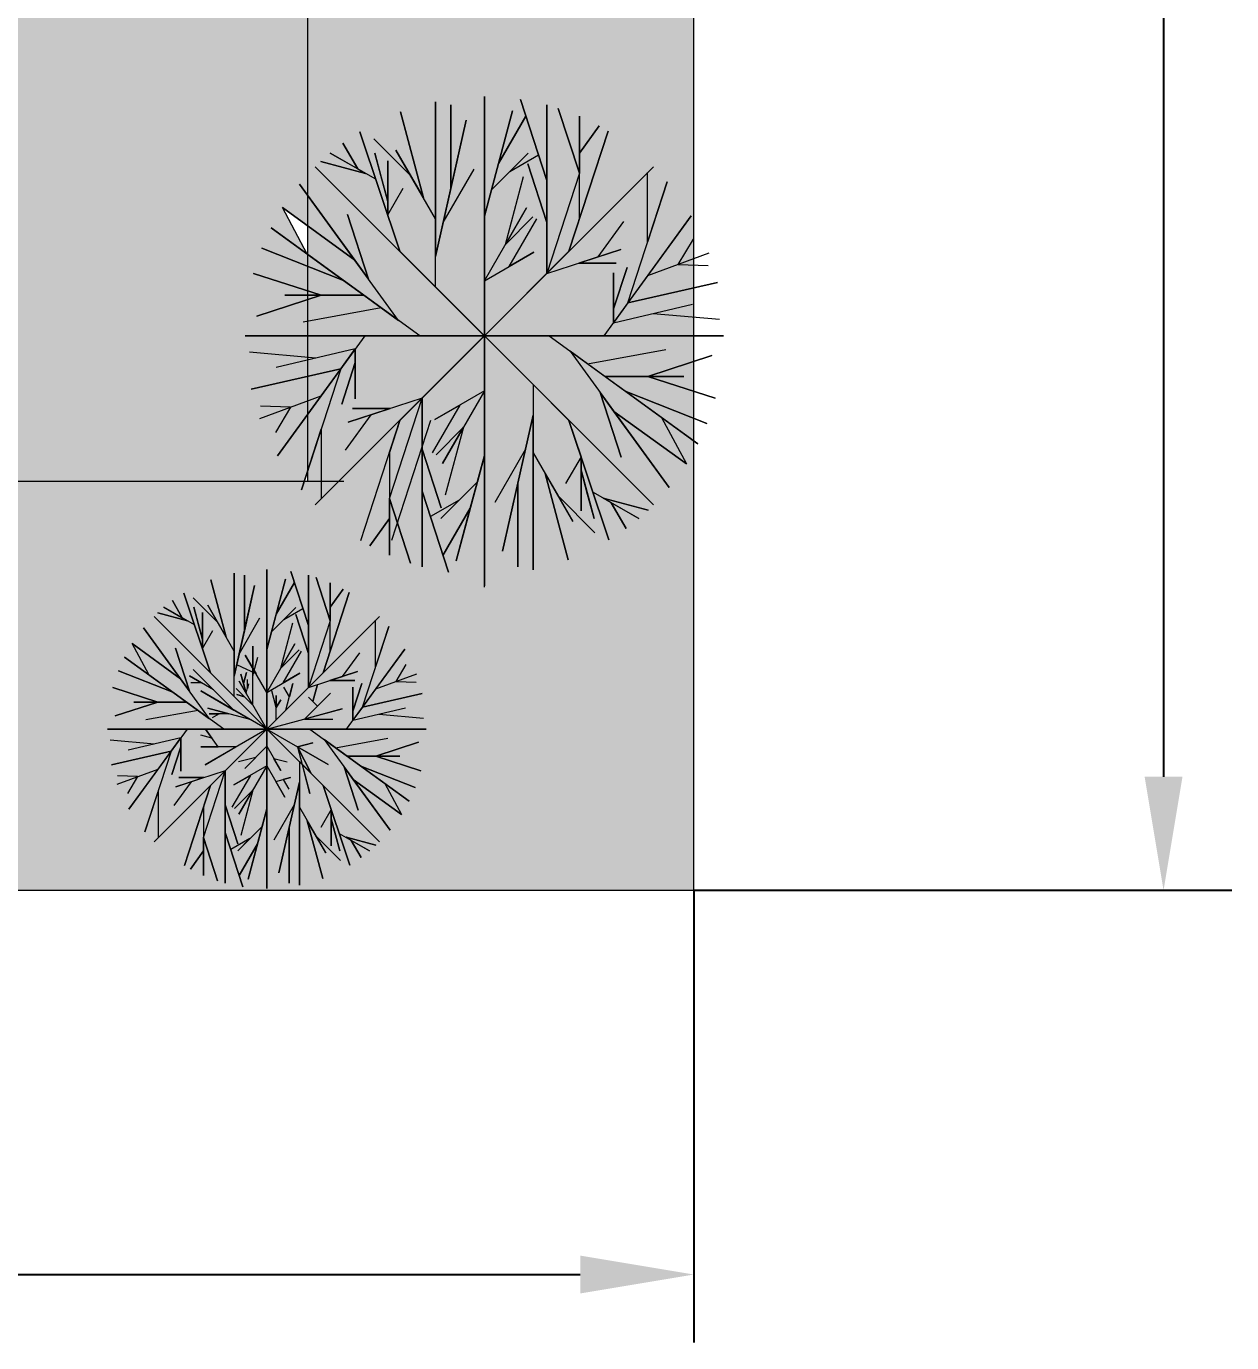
# Model space of a CAD drawing. Header units: millimetres. Extents: x 0 to 241, y -16 to 86.
# Drawn here: x 215.41 to 220.72, y -16.19 to -10.4 of the extents above; entities that cross this region are included whole.
import ezdxf

# ---------------------------------------------------------------- set-up
doc = ezdxf.new("R2010")
doc.units = ezdxf.units.MM
for name, color, linetype, lineweight in [('Warstwa1', 92, 'Continuous', 15), ('Warstwa2', 30, 'Continuous', 15), ('Warstwa3', 7, 'Continuous', 15), ('Warstwa4', 91, 'Continuous', 20)]:
    doc.layers.add(name, color=color, linetype=linetype, lineweight=lineweight)
doc.layers.add('Warstwa8', color=7, linetype='Continuous', lineweight=18, true_color=0xededed)
doc.styles.get("Standard").update_dxf_attribs({"font": 'arial.ttf'})
doc.dimstyles.new('Kopia ISO-25', dxfattribs={"dimtxt": 0.5, "dimasz": 0.5, "dimexe": 0.3, "dimexo": 0, "dimgap": 0.3, "dimtad": 1, "dimdec": 0, "dimtxsty": 'Standard', "dimcen": 2.5, "dimadec": 0, "dimazin": 0, "dimtfac": 1, "dimtdec": 0, "dimtmove": 0, "dimatfit": 3, "dimfxl": 1, "dimarcsym": 0})

# ---------------------------------------------------------------- blocks, each defined once
blk = doc.blocks.new('*D12')
at = {"layer": 'Defpoints', "color": 0, "transparency": 16777216}
for p in [(191.5, -14.2), (218.35, -14.2), (218.35, -15.8916)]:
    blk.add_point(p, dxfattribs=at)
at = {"layer": 'Warstwa3', "color": 0, "lineweight": -2, "transparency": 16777216}
for p, q in [((191.5, -14.2), (191.5, -16.1916)), ((218.35, -14.2), (218.35, -16.1916)), ((192, -15.8916), (217.85, -15.8916))]:
    blk.add_line(p, q, dxfattribs=at)
at = {"layer": 'Warstwa3', "color": 0, "transparency": 16777216}
for points in [[(192, -15.8083), (192, -15.975), (191.5, -15.8916)], [(217.85, -15.8083), (217.85, -15.975), (218.35, -15.8916)]]:
    blk.add_solid(points, dxfattribs=at)
at = {"layer": 'Warstwa3', "color": 0, "transparency": 16777216, "insert": (204.925, -15.3406), "char_height": 0.5, "attachment_point": 5}
blk.add_mtext('27', dxfattribs=at)
blk = doc.blocks.new('*D14')
at = {"layer": 'Defpoints', "color": 0, "transparency": 16777216}
for p in [(218.35, 26.2), (218.35, -14.2), (220.4179, -14.2)]:
    blk.add_point(p, dxfattribs=at)
at = {"layer": 'Warstwa3', "color": 0, "lineweight": -2, "transparency": 16777216}
for p, q in [((218.35, 26.2), (220.7179, 26.2)), ((220.4179, 25.7), (220.4179, -13.7)), ((218.35, -14.2), (220.7179, -14.2))]:
    blk.add_line(p, q, dxfattribs=at)
at = {"layer": 'Warstwa3', "color": 0, "transparency": 16777216}
for points in [[(220.3346, 25.7), (220.5012, 25.7), (220.4179, 26.2)], [(220.3346, -13.7), (220.5012, -13.7), (220.4179, -14.2)]]:
    blk.add_solid(points, dxfattribs=at)
at = {"layer": 'Warstwa3', "color": 0, "transparency": 16777216, "insert": (219.8626, 6), "char_height": 0.5, "attachment_point": 5, "rotation": 90}
blk.add_mtext('40', dxfattribs=at)

msp = doc.modelspace()

# ---------------------------------------------------------------- hatches: boundary and pattern name
at = {"layer": 'Warstwa4'}
h = msp.add_hatch(color=256, dxfattribs=at)
h.set_gradient(color1=(127, 255, 127), color2=(127, 255, 127), tint=1)
h.paths.add_polyline_path([(191.5, -14.2), (218.35, -14.2), (218.35, 26.2), (199.596, 26.887), (199.596, 26.817), (199.596, 26.1232), (206.7291, 25.763), (206.7291, 24.2463), (216.65, 23.8873), (216.65, -12.4), (214.3, -12.4), (193.6, -12.4), (193.5, -12.4), (193.5, 27.1103), (191.5, 27.1835)])
at = {"layer": 'Warstwa8'}
h = msp.add_hatch(dxfattribs=at)
h.set_pattern_fill('ANSI37', color=256, scale=0.001, angle=90, style=0)
h.set_pattern_definition([(135, (218.5, -14.2), (-0.00224506403, -0.00224506403), []), (225, (218.5, -14.2), (0.00224506403, -0.00224506403), [])])
h.paths.add_polyline_path([(193.5, 20.4096), (193.5, 11.7), (196.4357, 11.7, 0.414214), (197.1357, 11), (199.8, 11), (205.6797, 11), (205.3357, 10.5548, -0.414214), (205.6357, 10.2548), (209.3797, 10.2548), (209.3797, -0.3723, 0.414214), (210.8797, -1.8723), (216.65, -1.8723), (216.65, 0.1317), (216.6378, 0.1406), (216.5286, 0.345), (216.65, 0.2569), (216.65, 3.4817), (216.5549, 3.6599), (216.65, 3.5908), (216.65, 7.8411), (216.6205, 7.8626), (216.4991, 8.0898), (216.65, 7.9802), (216.65, 12.7914), (216.3609, 12.6851), (216.3609, 12.5923), (213.9609, 12.5923), (213.9609, 14.4423), (212.8109, 14.4423, -0.414214), (213.9609, 15.5923, -0.414214), (212.8109, 16.7423), (213.9609, 16.7423), (213.9609, 18.5923), (216.3609, 18.5923), (216.3609, 17.3212), (216.65, 17.3212), (216.65, 17.7834), (216.562, 17.9482), (216.65, 17.8843), (216.65, 22.4908), (216.6215, 22.5115), (216.5002, 22.7387), (216.65, 22.6299), (216.65, 23.8873), (206.7291, 24.2463), (206.7291, 25.763), (199.596, 26.1232), (199.596, 26.4096), (196.4357, 26.4096), (196.4357, 20.4096)])
h.paths.add_polyline_path([(197.1884, 15.2219), (198.7884, 15.2219), (198.7884, 14.2219), (197.1884, 14.2219)], flags=16)
h.paths.add_polyline_path([(197.1884, 13.9219), (198.7884, 13.9219), (198.7884, 12.9219), (197.1884, 12.9219)], flags=16)
h.paths.add_polyline_path([(197.1884, 12.6219), (198.7884, 12.6219), (198.7884, 11.6219), (197.1884, 11.6219)], flags=16)
h.paths.add_polyline_path([(201.4757, 14.5902), (201.5757, 14.5902), (201.5757, 13.2902), (201.4757, 13.2902)], flags=16)
h.paths.add_polyline_path([(201.4757, 13.1102), (201.5757, 13.1102), (201.5757, 11.8102), (201.4757, 11.8102)], flags=16)
h.paths.add_polyline_path([(201.9252, 18.0691), (202.2125, 18.1556), (202.2009, 17.9507)], flags=16)
h.paths.add_polyline_path([(200.9858, 22.102), (201.05, 23.2502), (200.2014, 23.2977), (200.3354, 25.6939), (206.326, 25.3588), (206.192, 22.9626), (202.1982, 23.186, -0.414214)], flags=16)
h.paths.add_polyline_path([(204.682, 14.8879), (205.282, 14.8879), (205.282, 14.1879), (204.682, 14.1879)], flags=16)
h.paths.add_polyline_path([(204.682, 14.0379), (205.282, 14.0379), (205.282, 13.3379), (204.682, 13.3379)], flags=16)
h.paths.add_polyline_path([(204.682, 13.1879), (205.282, 13.1879), (205.282, 12.4879), (204.682, 12.4879)], flags=16)
h.paths.add_polyline_path([(204.682, 12.3379), (205.282, 12.3379), (205.282, 11.6379), (204.682, 11.6379)], flags=16)
h.paths.add_polyline_path([(209.7433, 13.877), (209.8433, 13.877), (209.8433, 12.577), (209.7433, 12.577)], flags=16)
h.paths.add_polyline_path([(209.7433, 12.377), (209.8433, 12.377), (209.8433, 11.077), (209.7433, 11.077)], flags=16)
h.paths.add_polyline_path([(209.7433, 10.897), (209.8433, 10.897), (209.8433, 9.597), (209.7433, 9.597)], flags=16)
h.paths.add_polyline_path([(208.8533, 21.4478), (208.9208, 23.8469), (214.9184, 23.678), (214.8509, 21.279), (213.0016, 21.331), (212.9693, 20.1815, -0.414214), (211.8521, 21.3634, -0.414214), (210.6702, 20.2462), (210.7025, 21.3958)], flags=16)
h.paths.add_polyline_path([(212.6933, 10.797), (216.1933, 10.797), (216.1933, 9.097), (212.6933, 9.097), (212.6933, 9.797, -1), (212.6933, 10.097)], flags=16)
h.paths.add_polyline_path([(212.6933, 8.697), (216.1933, 8.697), (216.1933, 6.997), (212.6933, 6.997), (212.6933, 7.697, -1), (212.6933, 7.997)], flags=16)
h.paths.add_polyline_path([(212.6933, 6.597), (216.1933, 6.597), (216.1933, 4.897), (212.6933, 4.897), (212.6933, 5.597, -1), (212.6933, 5.897)], flags=16)
h.paths.add_polyline_path([(212.6933, 4.497), (216.1933, 4.497), (216.1933, 2.797), (212.6933, 2.797), (212.6933, 3.497, -1), (212.6933, 3.797)], flags=16)
h.paths.add_polyline_path([(212.6933, 2.397), (216.1933, 2.397), (216.1933, 0.697), (212.6933, 0.697), (212.6933, 1.397, -1), (212.6933, 1.697)], flags=16)
h.paths.add_polyline_path([(212.6933, 0.297), (216.1933, 0.297), (216.1933, -1.403), (212.6933, -1.403), (212.6933, -0.703, -1), (212.6933, -0.403)], flags=16)
h.paths.add_polyline_path([(205.6357, 10.2548), (205.6357, -0.3723), (209.3797, -0.3723), (209.3797, 10.2548)], flags=17)
h.paths.add_polyline_path([(207.8744, 8.2469), (207.977, 8.5289), (208.0796, 8.2469)], flags=16)
h.paths.add_polyline_path([(193.5, 11.7), (193.5, -3.6059), (197.375, -3.6059, -0.198912), (196.9357, -2.5452), (196.9357, 10.2548, -0.414214), (197.2357, 10.5548), (205.3357, 10.5548), (205.6797, 11), (199.8, 11), (197.1357, 11, -0.414214), (196.4357, 11.7)])
h.paths.add_polyline_path([(194.9983, 7.3509), (194.8957, 7.6329), (195.1009, 7.6329)], flags=16)
h.paths.add_polyline_path([(213.7649, -1.8723), (211.65, -7.4), (211.65, -12.4), (216.6347, -12.4), (216.65, -12.3529), (216.65, -11.4025), (216.5388, -11.1942), (216.65, -11.275), (216.65, -6.6888), (216.6342, -6.6592), (216.65, -6.6707), (216.65, -2.6839), (216.594, -2.5789), (216.65, -2.6196), (216.65, -1.8723)])
h.paths.add_polyline_path([(209.3797, -0.3723), (205.6357, -0.3723), (205.6357, -2.5452), (208.65, -7.4), (208.65, -12.4), (209.0855, -12.4), (209.1236, -12.334), (209.145, -12.4), (211.65, -12.4), (211.65, -7.4), (213.7649, -1.8723), (210.8797, -1.8723, -0.414214)])
h.paths.add_polyline_path([(211.8946, -5.7811), (212.1765, -5.8837), (211.8946, -5.9863)], flags=16)
h.paths.add_polyline_path([(208.476, -1.991), (208.4137, -1.6975), (208.6501, -1.8822)], flags=16)
h.paths.add_polyline_path([(205.6357, -2.5452, -0.414214), (204.1357, -4.0452), (203.15, -4.0452), (203.15, -7.4), (203.15, -12.4), (208.65, -12.4), (208.65, -7.4)])
h.paths.add_polyline_path([(198.4357, -4.0452, -0.198912), (197.375, -3.6059), (193.5, -3.6059), (193.5, -12.3979), (193.5229, -12.4), (197.19, -12.4), (197.19, -12.2864), (197.2, -7.4), (197.2, -12.4), (197.3566, -12.4), (197.3726, -12.3722), (197.3816, -12.4), (203.15, -12.4), (203.15, -7.4), (203.15, -4.0452)])
h.paths.add_polyline_path([(201.7499, -5.7811), (202.0318, -5.8837), (201.7499, -5.9863)], flags=16)
h.paths.add_polyline_path([(195.8415, -10.0982), (195.8415, -10.0329, 1.765487), (194.6697, -9.1767), (194.6182, -9.1032, -1.717481)], flags=16)
h.paths.add_polyline_path([(195.7903, -9.718), (195.7903, -10.6895, -0.955498), (195.7603, -11.3478, -0.955498), (195.7303, -10.6895), (195.7303, -10.1026), (195.1703, -10.1026), (195.1703, -10.0426), (195.7303, -10.0426), (195.7303, -9.778), (194.9303, -9.778), (194.2707, -8.836), (193.9173, -8.8695), (193.9122, -8.8108), (194.3107, -8.776), (194.9703, -9.718)], flags=16)
h.paths.add_polyline_path([(197.1357, 10.2548), (197.1357, 1.9548), (205.4357, 1.9548), (205.4357, 10.2548)], flags=17)
h.paths.add_polyline_path([(199.7357, 3.3548), (199.7357, 2.2048, -0.414214), (198.5857, 3.3548, -0.414214), (197.4357, 2.2048), (197.4357, 3.3548), (197.4357, 10.0548), (198.4357, 10.0548, -1), (198.7357, 10.0548), (199.7357, 10.0548)], flags=16)
h.paths.add_polyline_path([(200.1357, 10.0548), (201.1357, 10.0548, -1), (201.4357, 10.0548), (202.4357, 10.0548), (202.4357, 3.3548), (202.4357, 2.2048, -0.414214), (201.2857, 3.3548, -0.414214), (200.1357, 2.2048), (200.1357, 3.3548)], flags=16)
h.paths.add_polyline_path([(199.8357, 9.2048), (199.8357, 9.4048), (200.0357, 9.4048), (200.0357, 9.2048)], flags=16)
h.paths.add_polyline_path([(200.0357, 4.1048), (200.0357, 3.9048), (199.8357, 3.9048), (199.8357, 4.1048)], flags=16)
h.paths.add_polyline_path([(202.8357, 10.0548), (203.8357, 10.0548, -1), (204.1357, 10.0548), (205.1357, 10.0548), (205.1357, 3.3548), (205.1357, 2.2048, -0.414214), (203.9857, 3.3548, -0.414214), (202.8357, 2.2048), (202.8357, 3.3548)], flags=16)
h.paths.add_polyline_path([(197.3857, 9.2048), (197.1857, 9.2048), (197.1857, 9.4048), (197.3857, 9.4048)], flags=16)
h.paths.add_polyline_path([(202.5357, 9.2048), (202.5357, 9.4048), (202.7357, 9.4048), (202.7357, 9.2048)], flags=16)
h.paths.add_polyline_path([(197.3857, 4.1048), (197.3857, 3.9048), (197.1857, 3.9048), (197.1857, 4.1048)], flags=16)
h.paths.add_polyline_path([(202.5357, 4.1048), (202.7357, 4.1048), (202.7357, 3.9048), (202.5357, 3.9048)], flags=16)
h.paths.add_polyline_path([(205.1854, 9.2575), (205.1854, 9.4575), (205.3854, 9.4575), (205.3854, 9.2575)], flags=16)
h.paths.add_polyline_path([(205.1854, 4.1575), (205.3854, 4.1575), (205.3854, 3.9575), (205.1854, 3.9575)], flags=16)
h.paths.add_polyline_path([(198.7464, 21.6634), (198.7464, 25.4801), (197.0978, 25.4801), (197.0978, 21.6634)], flags=24)

# ---------------------------------------------------------------- linework, layer by layer
at = {"layer": 'Warstwa1'}
for p, q in [((217.4278, -10.7055), (217.4278, -11.7585)), ((217.4278, -11.7585), (217.4278, -10.7055)), ((217.4278, -10.7215), (217.4278, -12.8589)), ((217.7026, -11.0751), (217.5864, -10.7175)), ((217.5864, -10.7175), (217.7026, -11.0751)), ((217.1602, -11.1516), (217.0586, -10.7723)), ((217.0586, -10.7723), (217.1602, -11.1516)), ((217.213, -11.5437), (217.213, -10.7277)), ((217.213, -10.7277), (217.213, -11.2429)), ((217.2802, -11.1093), (217.2802, -10.742)), ((217.2802, -10.742), (217.2802, -11.1093)), ((217.4278, -12.8648), (217.4278, -10.7337)), ((217.4278, -11.232), (217.5521, -10.768)), ((217.5521, -10.768), (217.4899, -11)), ((217.7026, -11.0751), (217.7026, -10.742)), ((217.7026, -10.742), (217.7026, -11.259)), ((217.8458, -11.0429), (217.7529, -10.757)), ((217.7529, -10.757), (217.8458, -11.0429)), ((217.213, -11.4089), (217.3475, -10.8097)), ((217.3475, -10.8097), (217.2802, -11.1093)), ((217.4899, -11), (217.6104, -10.7913)), ((217.6104, -10.7913), (217.4899, -11)), ((217.8458, -10.9537), (217.8458, -10.792)), ((217.8458, -10.792), (217.8458, -11.0429)), ((217.8458, -10.9537), (217.9325, -10.8344)), ((217.9325, -10.8344), (217.8458, -10.9537)), ((217.0555, -11.3862), (216.8796, -10.8601)), ((216.8796, -10.8601), (217.0555, -11.3862)), ((217.1038, -11.0538), (216.9414, -10.8914)), ((217.8001, -11.3862), (217.972, -10.8571)), ((217.972, -10.8571), (217.8001, -11.3862)), ((216.9496, -11.0695), (216.7486, -10.9538)), ((216.7486, -10.9538), (216.8697, -11.0237)), ((216.8697, -11.0237), (216.8041, -10.9101)), ((216.8041, -10.9101), (216.8697, -11.0237)), ((217.213, -11.2429), (217.0384, -10.9405)), ((217.0384, -10.9405), (217.1602, -11.1516)), ((217.8458, -11.2454), (217.8458, -10.9537)), ((216.9048, -11.044), (216.7069, -10.991)), ((216.7069, -10.991), (216.9048, -11.044)), ((217.002, -11.1669), (216.945, -10.9542)), ((216.945, -10.9542), (216.9735, -11.0605)), ((217.002, -11.2264), (217.002, -10.9883)), ((217.002, -10.9883), (217.002, -11.2264)), ((217.4899, -11), (217.4278, -11.232)), ((217.4589, -11.116), (217.6203, -10.9545)), ((217.6203, -10.9545), (217.5396, -11.0353)), ((217.5396, -11.0353), (217.666, -10.9623)), ((217.7026, -11.259), (217.6187, -11.0007)), ((217.6187, -11.0007), (217.7026, -11.259)), ((217.4278, -11.7585), (216.6832, -11.0139)), ((216.6832, -11.0139), (218.1724, -12.5031)), ((216.6832, -12.5031), (218.1724, -11.0139)), ((216.8697, -11.0237), (216.9048, -11.044)), ((216.9735, -11.0605), (217.002, -11.1669)), ((217.1602, -11.1516), (217.1038, -11.0538)), ((217.2466, -11.2591), (217.382, -11.0245)), ((217.4278, -11.7585), (218.1724, -11.0139)), ((217.5202, -11.3558), (217.6003, -11.0568)), ((217.8458, -11.0429), (217.7026, -11.4837)), ((218.1462, -11.3468), (218.1462, -11.0401)), ((217.0499, -11.6907), (216.6138, -11.0905)), ((216.6138, -11.0905), (216.8573, -11.4256)), ((217.002, -11.2264), (217.002, -11.1074)), ((217.002, -11.1074), (217.002, -11.1669)), ((217.002, -11.2264), (217.0704, -11.1079)), ((217.2802, -11.1093), (217.213, -11.4089)), ((217.4278, -11.232), (217.4589, -11.116)), ((217.7026, -11.4837), (217.7026, -11.0751)), ((218.0594, -11.6138), (218.2329, -11.0799)), ((218.2329, -11.0799), (218.1462, -11.3468)), ((217.002, -11.1669), (217.002, -11.2264)), ((216.8573, -11.4256), (216.5388, -11.1942)), ((216.5388, -11.1942), (216.8573, -11.4256)), ((216.6479, -11.3987), (216.5388, -11.1942)), ((216.918, -11.5091), (216.8253, -11.2239)), ((216.8253, -11.2239), (216.918, -11.5091)), ((217.0555, -11.3862), (217.002, -11.2264)), ((217.213, -11.2429), (217.213, -11.4089)), ((217.4278, -11.5158), (217.6126, -11.1957)), ((217.4278, -11.232), (217.4278, -11.5158)), ((217.6126, -11.1957), (217.5202, -11.3558)), ((217.5202, -11.3558), (217.6409, -11.2351)), ((217.6409, -11.2351), (217.5202, -11.3558)), ((217.5367, -11.453), (217.6578, -11.2432)), ((217.9543, -11.7585), (218.3384, -11.2298)), ((218.3384, -11.2298), (218.1463, -11.4941)), ((217.1432, -11.7585), (216.4884, -11.2827)), ((216.4884, -11.2827), (216.8075, -11.5146)), ((217.213, -11.4089), (217.2466, -11.2591)), ((217.7026, -11.259), (217.7026, -11.4837)), ((217.8001, -11.3862), (217.8458, -11.2454)), ((217.9282, -11.4104), (218.0413, -11.2548)), ((218.2812, -11.4445), (218.3476, -11.3323)), ((216.8075, -11.5146), (216.4478, -11.3731)), ((216.4478, -11.3731), (216.8075, -11.5146)), ((217.0555, -11.3862), (217.0555, -11.3862)), ((217.0555, -11.3862), (217.213, -11.5437)), ((217.8001, -11.3862), (217.4278, -11.7585)), ((217.4278, -11.5158), (217.6456, -11.3901)), ((217.6456, -11.3901), (217.5367, -11.453)), ((217.7026, -11.4837), (218.0277, -11.378)), ((218.0277, -11.378), (217.843, -11.4381)), ((217.843, -11.4381), (217.9282, -11.4104)), ((218.416, -11.3949), (218.1463, -11.4941)), ((218.416, -11.3949), (218.1463, -11.4941)), ((218.416, -11.3949), (218.416, -11.3949)), ((218.416, -11.3949), (218.416, -11.3949)), ((218.416, -11.3949), (218.416, -11.3949)), ((218.416, -11.3949), (218.416, -11.3949)), ((218.416, -11.3949), (218.416, -11.3949)), ((218.416, -11.3949), (218.416, -11.3949)), ((216.8573, -11.4256), (216.918, -11.5091)), ((217.843, -11.4381), (218.0082, -11.4381)), ((218.0082, -11.4381), (217.843, -11.4381)), ((217.9963, -11.6404), (218.0556, -11.4577)), ((218.0556, -11.4577), (217.9963, -11.6404)), ((218.2812, -11.4445), (218.2812, -11.4445)), ((218.2812, -11.4445), (218.4133, -11.4492)), ((216.7084, -11.5799), (216.4113, -11.4834)), ((216.4113, -11.4834), (216.7084, -11.5799)), ((216.8075, -11.5146), (216.8974, -11.5799)), ((217.9963, -11.7007), (217.9963, -11.481)), ((217.9963, -11.481), (217.9963, -11.6404)), ((218.1463, -11.4941), (218.0594, -11.6138)), ((218.0594, -11.6138), (218.4542, -11.5233)), ((218.4542, -11.5233), (218.0594, -11.6138)), ((218.1463, -11.4941), (218.1463, -11.4941)), ((218.1463, -11.4941), (218.1463, -11.4941)), ((218.1463, -11.4941), (218.1463, -11.4941)), ((216.7084, -11.5799), (216.426, -11.6716)), ((216.426, -11.6716), (216.7084, -11.5799)), ((216.8974, -11.5799), (216.5493, -11.5799)), ((216.5493, -11.5799), (216.7084, -11.5799)), ((216.7084, -11.5799), (216.8974, -11.5799)), ((216.8974, -11.5799), (217.0499, -11.6907)), ((216.9737, -11.6353), (216.6291, -11.6979)), ((218.0594, -11.6138), (217.9963, -11.7007)), ((217.9963, -11.7007), (218.3442, -11.6186)), ((217.9963, -11.6404), (217.9963, -11.7007)), ((218.1703, -11.6596), (218.4625, -11.6859)), ((217.4278, -11.7585), (216.3748, -11.7585)), ((216.3748, -11.7585), (218.4808, -11.7585)), ((217.2051, -11.7585), (216.3748, -11.7585)), ((216.9013, -11.7585), (216.5171, -12.2872)), ((217.4278, -11.7585), (216.6832, -12.5031)), ((216.9013, -11.7585), (217.2051, -11.7585)), ((216.9013, -11.7585), (217.1432, -11.7585)), ((217.0555, -12.1308), (217.4278, -11.7585)), ((218.4808, -11.7585), (217.4278, -11.7585)), ((218.1724, -12.5031), (217.4278, -11.7585)), ((217.4278, -12.8115), (217.4278, -11.7585)), ((217.4278, -11.7585), (218.4808, -11.7585)), ((217.4278, -11.7585), (218.1724, -12.5031)), ((217.9543, -11.7585), (217.6504, -11.7585)), ((217.6504, -11.7585), (218.4808, -11.7585)), ((217.9543, -11.7585), (217.7123, -11.7585)), ((217.7123, -11.7585), (218.3672, -12.2343)), ((216.8592, -11.8163), (216.5113, -11.8984)), ((216.7961, -11.9033), (216.8592, -11.8163)), ((216.8592, -11.8163), (216.8592, -12.036)), ((216.8592, -11.8766), (216.8592, -11.8163)), ((217.8819, -11.8817), (218.2264, -11.8191)), ((216.6853, -11.8574), (216.393, -11.8311)), ((216.8592, -11.8766), (216.7999, -12.0593)), ((216.7999, -12.0593), (216.8592, -11.8766)), ((216.8592, -12.036), (216.8592, -11.8766)), ((217.9582, -11.9371), (217.8056, -11.8263)), ((217.8056, -11.8263), (218.2417, -12.4266)), ((218.1472, -11.9371), (218.4295, -11.8454)), ((218.4295, -11.8454), (218.1472, -11.9371)), ((216.7961, -11.9033), (216.4014, -11.9937)), ((216.4014, -11.9937), (216.7961, -11.9033)), ((216.7961, -11.9033), (216.6226, -12.4372)), ((216.7092, -12.0229), (216.7961, -11.9033)), ((218.048, -12.0024), (217.9582, -11.9371)), ((217.9582, -11.9371), (218.3063, -11.9371)), ((218.1472, -11.9371), (217.9582, -11.9371)), ((218.3063, -11.9371), (218.1472, -11.9371)), ((218.1472, -11.9371), (218.4442, -12.0336)), ((218.4442, -12.0336), (218.1472, -11.9371)), ((217.8001, -12.1308), (217.6426, -11.9733)), ((217.6426, -11.9733), (217.6426, -12.7894)), ((216.4395, -12.1221), (216.7092, -12.0229)), ((216.4395, -12.1221), (216.7092, -12.0229)), ((216.5171, -12.2872), (216.7092, -12.0229)), ((216.7092, -12.0229), (216.7092, -12.0229)), ((216.7092, -12.0229), (216.7092, -12.0229)), ((216.7092, -12.0229), (216.7092, -12.0229)), ((217.1529, -12.0333), (216.8278, -12.139)), ((217.0097, -12.4741), (217.1529, -12.0333)), ((217.1529, -12.0333), (217.1529, -12.4419)), ((217.1529, -12.258), (217.1529, -12.0333)), ((217.4278, -12.0012), (217.21, -12.1269)), ((217.4278, -12.0012), (217.243, -12.3213)), ((217.4278, -12.285), (217.4278, -12.0012)), ((217.9982, -12.0914), (217.9375, -12.0079)), ((217.9375, -12.0079), (218.0302, -12.2931)), ((218.0302, -12.2931), (217.9375, -12.0079)), ((218.3672, -12.2343), (218.048, -12.0024)), ((218.048, -12.0024), (218.4077, -12.1439)), ((218.4077, -12.1439), (218.048, -12.0024)), ((216.5744, -12.0725), (216.4423, -12.0678)), ((216.5744, -12.0725), (216.5079, -12.1847)), ((216.5744, -12.0725), (216.5744, -12.0725)), ((216.9273, -12.1066), (216.8142, -12.2623)), ((216.8278, -12.139), (217.0126, -12.0789)), ((217.0126, -12.0789), (216.8473, -12.0789)), ((216.8473, -12.0789), (217.0126, -12.0789)), ((217.0126, -12.0789), (216.9273, -12.1066)), ((217.3189, -12.0641), (217.1978, -12.2738)), ((217.21, -12.1269), (217.3189, -12.0641)), ((217.6426, -12.1082), (217.508, -12.7073)), ((217.5753, -12.4077), (217.6426, -12.1082)), ((217.6426, -12.1082), (217.6089, -12.258)), ((217.6426, -12.2741), (217.6426, -12.1082)), ((218.2417, -12.4266), (217.9982, -12.0914)), ((217.9982, -12.0914), (218.3168, -12.3228)), ((218.3168, -12.3228), (217.9982, -12.0914)), ((216.4395, -12.1221), (216.4395, -12.1221)), ((216.4395, -12.1221), (216.4395, -12.1221)), ((216.4395, -12.1221), (216.4395, -12.1221)), ((216.4395, -12.1221), (216.4395, -12.1221)), ((216.4395, -12.1221), (216.4395, -12.1221)), ((216.4395, -12.1221), (216.4395, -12.1221)), ((216.6226, -12.4372), (216.7094, -12.1702)), ((216.7094, -12.1702), (216.7094, -12.4769)), ((216.8835, -12.66), (217.0555, -12.1308)), ((217.0555, -12.1308), (217.0097, -12.2716)), ((217.1905, -12.1308), (217.0185, -12.66)), ((217.3354, -12.1612), (217.2147, -12.2819)), ((217.2147, -12.2819), (217.3354, -12.1612)), ((217.243, -12.3213), (217.3354, -12.1612)), ((217.3354, -12.1612), (217.2552, -12.4603)), ((217.8001, -12.1308), (217.976, -12.6569)), ((217.976, -12.6569), (217.8001, -12.1308)), ((217.8001, -12.1308), (217.8001, -12.1308)), ((217.8001, -12.1308), (217.8535, -12.2906)), ((218.2076, -12.1184), (218.3168, -12.3228)), ((217.0097, -12.2716), (217.0097, -12.5633)), ((217.1529, -12.775), (217.1529, -12.258)), ((217.1529, -12.258), (217.2369, -12.5163)), ((217.2369, -12.5163), (217.1529, -12.258)), ((217.4278, -12.285), (217.3034, -12.7491)), ((217.3656, -12.517), (217.4278, -12.285)), ((217.4278, -12.285), (217.3967, -12.401)), ((217.6089, -12.258), (217.4735, -12.4926)), ((217.6426, -12.7894), (217.6426, -12.2741)), ((217.6426, -12.2741), (217.8172, -12.5765)), ((217.8535, -12.2906), (217.7851, -12.4091)), ((217.8535, -12.2906), (217.8535, -12.5287)), ((217.8535, -12.5287), (217.8535, -12.2906)), ((217.8535, -12.2906), (217.8535, -12.4097)), ((217.8535, -12.3501), (217.8535, -12.2906)), ((216.8093, -12.4), (193.6, -12.4)), ((217.3967, -12.401), (217.2352, -12.5625)), ((217.8172, -12.5765), (217.6953, -12.3654)), ((217.6953, -12.3654), (217.7969, -12.7447)), ((217.7969, -12.7447), (217.6953, -12.3654)), ((217.6953, -12.3654), (217.7518, -12.4632)), ((217.8535, -12.4097), (217.8535, -12.3501)), ((217.8535, -12.3501), (217.9105, -12.5629)), ((217.882, -12.4565), (217.8535, -12.3501)), ((217.1529, -12.4419), (217.2691, -12.7995)), ((217.2691, -12.7995), (217.1529, -12.4419)), ((217.1529, -12.4419), (217.1529, -12.775)), ((217.508, -12.7073), (217.5753, -12.4077)), ((217.5753, -12.4077), (217.5753, -12.775)), ((217.5753, -12.775), (217.5753, -12.4077)), ((217.9105, -12.5629), (217.882, -12.4565)), ((217.906, -12.4475), (218.1069, -12.5632)), ((217.0097, -12.725), (217.0097, -12.4741)), ((217.0097, -12.4741), (217.1026, -12.7601)), ((217.1026, -12.7601), (217.0097, -12.4741)), ((217.3159, -12.4818), (217.1896, -12.5547)), ((217.2352, -12.5625), (217.3159, -12.4818)), ((217.3656, -12.517), (217.2451, -12.7257)), ((217.2451, -12.7257), (217.3656, -12.517)), ((217.3034, -12.7491), (217.3656, -12.517)), ((217.7518, -12.4632), (217.9142, -12.6256)), ((217.9858, -12.4933), (217.9507, -12.473)), ((217.9507, -12.473), (218.1487, -12.5261)), ((218.1487, -12.5261), (217.9507, -12.473)), ((218.1069, -12.5632), (217.9858, -12.4933)), ((217.9858, -12.4933), (218.0514, -12.607)), ((218.0514, -12.607), (217.9858, -12.4933)), ((217.0097, -12.5633), (216.923, -12.6826)), ((216.923, -12.6826), (217.0097, -12.5633)), ((217.0097, -12.5633), (217.0097, -12.725)), ((216.3265, -13.3469), (216.3265, -12.8029)), ((216.3265, -12.8029), (216.3265, -13.1464)), ((216.4697, -14.1921), (216.4697, -12.7881)), ((216.4697, -12.7881), (216.4697, -13.4901)), ((216.4697, -13.4901), (216.4697, -12.7881)), ((216.4697, -12.7881), (216.4697, -14.1921)), ((216.6529, -13.0345), (216.5754, -12.7961)), ((216.5754, -12.7961), (216.6529, -13.0345)), ((216.2913, -13.0855), (216.2236, -12.8327)), ((216.2236, -12.8327), (216.2913, -13.0855)), ((216.3265, -13.257), (216.4161, -12.8576)), ((216.3713, -13.0573), (216.3713, -12.8124)), ((216.3713, -12.8124), (216.3713, -13.0573)), ((216.4161, -12.8576), (216.3713, -13.0573)), ((216.4697, -13.1391), (216.5526, -12.8297)), ((216.5526, -12.8297), (216.5111, -12.9844)), ((216.5111, -12.9844), (216.5914, -12.8453)), ((216.5914, -12.8453), (216.5111, -12.9844)), ((216.6529, -13.0345), (216.6529, -12.8124)), ((216.6529, -12.8124), (216.6529, -13.1571)), ((216.7484, -13.013), (216.6864, -12.8224)), ((216.6864, -12.8224), (216.7484, -13.013)), ((216.7484, -12.9536), (216.7484, -12.8458)), ((216.7484, -12.8458), (216.7484, -13.013)), ((216.0976, -13.0002), (216.0539, -12.9245)), ((216.0539, -12.9245), (216.0976, -13.0002)), ((216.2215, -13.2419), (216.1042, -12.8912)), ((216.1042, -12.8912), (216.2215, -13.2419)), ((216.2537, -13.0203), (216.1454, -12.912)), ((216.7179, -13.2419), (216.8325, -12.8891)), ((216.8325, -12.8891), (216.7179, -13.2419)), ((216.7484, -12.9536), (216.8062, -12.874)), ((216.8062, -12.874), (216.7484, -12.9536)), ((216.1211, -13.0138), (215.9891, -12.9784)), ((215.9891, -12.9784), (216.1211, -13.0138)), ((216.1509, -13.0308), (216.0169, -12.9536)), ((216.0169, -12.9536), (216.0976, -13.0002)), ((216.1858, -13.0957), (216.1478, -12.9539)), ((216.1478, -12.9539), (216.1668, -13.0248)), ((216.1858, -13.1354), (216.1858, -12.9767)), ((216.1858, -12.9767), (216.1858, -13.1353)), ((216.3265, -13.1464), (216.2101, -12.9448)), ((216.2101, -12.9448), (216.2913, -13.0855)), ((216.4904, -13.0618), (216.598, -12.9541)), ((216.598, -12.9541), (216.5442, -13.0079)), ((216.5442, -13.0079), (216.6285, -12.9593)), ((216.7484, -13.148), (216.7484, -12.9536)), ((216.4697, -13.4901), (215.9733, -12.9937)), ((215.9733, -12.9937), (216.9661, -13.9865)), ((215.9733, -13.9865), (216.9661, -12.9937)), ((216.0976, -13.0002), (216.1211, -13.0138)), ((216.1668, -13.0248), (216.1858, -13.0957)), ((216.2913, -13.0855), (216.2537, -13.0203)), ((216.3489, -13.1571), (216.4392, -13.0007)), ((216.5111, -12.9844), (216.4697, -13.1391)), ((216.4697, -13.4901), (216.9661, -12.9937)), ((216.5313, -13.2216), (216.5847, -13.0223)), ((216.6529, -13.1571), (216.5969, -12.9849)), ((216.5969, -12.9849), (216.6529, -13.1571)), ((216.7484, -13.013), (216.6529, -13.3069)), ((216.6529, -13.3069), (216.6529, -13.0345)), ((216.8908, -13.3936), (217.0064, -13.0377)), ((216.9486, -13.2156), (216.9486, -13.0112)), ((217.0064, -13.0377), (216.9486, -13.2156)), ((216.2178, -13.4449), (215.927, -13.0447)), ((215.927, -13.0447), (216.0894, -13.2682)), ((216.1858, -13.1353), (216.1858, -13.056)), ((216.1858, -13.056), (216.1858, -13.0957)), ((216.1858, -13.1353), (216.2314, -13.0564)), ((216.1858, -13.0957), (216.1858, -13.1353)), ((216.3713, -13.0573), (216.3265, -13.257)), ((216.4697, -13.1391), (216.4904, -13.0618)), ((216.0894, -13.2682), (215.877, -13.1139)), ((215.877, -13.1139), (216.0894, -13.2682)), ((215.9498, -13.2502), (215.877, -13.1139)), ((216.1298, -13.3238), (216.068, -13.1337)), ((216.068, -13.1337), (216.1298, -13.3238)), ((216.2215, -13.2419), (216.1858, -13.1354)), ((216.3265, -13.1464), (216.3265, -13.257)), ((216.4087, -13.3846), (216.4087, -13.1249)), ((216.4087, -13.1249), (216.4087, -13.2547)), ((216.4697, -13.3283), (216.5929, -13.1149)), ((216.4697, -13.1391), (216.4697, -13.3283)), ((216.5929, -13.1149), (216.5313, -13.2216)), ((216.5313, -13.2216), (216.6117, -13.1411)), ((216.6117, -13.1411), (216.5313, -13.2216)), ((216.5423, -13.2864), (216.623, -13.1466)), ((216.7179, -13.2419), (216.7484, -13.148)), ((216.8033, -13.258), (216.8787, -13.1543)), ((216.8207, -13.4901), (217.0768, -13.1376)), ((217.0768, -13.1376), (216.9487, -13.3139)), ((216.28, -13.4901), (215.8434, -13.1729)), ((215.8434, -13.1729), (216.0562, -13.3275)), ((216.3265, -13.257), (216.3489, -13.1571)), ((216.4223, -13.2463), (216.3377, -13.2071)), ((216.4697, -13.3283), (216.3749, -13.1642)), ((216.3749, -13.1642), (216.4223, -13.2463)), ((216.4087, -13.2547), (216.4306, -13.173)), ((216.6529, -13.1571), (216.6529, -13.3069)), ((217.0386, -13.2808), (217.0829, -13.206)), ((216.0562, -13.3275), (215.8164, -13.2332)), ((215.8164, -13.2332), (216.0562, -13.3275)), ((216.0894, -13.2682), (216.1298, -13.3238)), ((216.2348, -13.3168), (216.1293, -13.2558)), ((216.1293, -13.2558), (216.1821, -13.2863)), ((216.3242, -13.4061), (216.1455, -13.2274)), ((216.1455, -13.2274), (216.2348, -13.3168)), ((216.2215, -13.2419), (216.2215, -13.2419)), ((216.2215, -13.2419), (216.3265, -13.3469)), ((216.3783, -13.3318), (216.3557, -13.2477)), ((216.3557, -13.2477), (216.367, -13.2897)), ((216.367, -13.2897), (216.3801, -13.2409)), ((216.3801, -13.2409), (216.367, -13.2897)), ((216.3839, -13.3109), (216.3839, -13.2724)), ((216.7179, -13.2419), (216.4697, -13.4901)), ((216.4697, -13.3283), (216.6149, -13.2445)), ((216.6149, -13.2445), (216.5423, -13.2864)), ((216.6529, -13.3069), (216.8696, -13.2365)), ((216.8696, -13.2365), (216.7465, -13.2765)), ((216.7465, -13.2765), (216.8033, -13.258)), ((217.1285, -13.2477), (216.9487, -13.3139)), ((217.1285, -13.2477), (216.9487, -13.3139)), ((217.1285, -13.2477), (217.1285, -13.2477)), ((217.1285, -13.2477), (217.1285, -13.2477)), ((217.1285, -13.2477), (217.1285, -13.2477)), ((217.1285, -13.2477), (217.1285, -13.2477)), ((217.1285, -13.2477), (217.1285, -13.2477)), ((217.1285, -13.2477), (217.1285, -13.2477)), ((215.9901, -13.371), (215.7921, -13.3067)), ((215.7921, -13.3067), (215.9901, -13.371)), ((216.0562, -13.3275), (216.1161, -13.371)), ((216.1821, -13.2863), (216.135, -13.2863)), ((216.4697, -13.4901), (216.1787, -13.3221)), ((216.1787, -13.3221), (216.3242, -13.4061)), ((216.4087, -13.3846), (216.335, -13.3108)), ((216.335, -13.3108), (216.3719, -13.3477)), ((216.4697, -13.4901), (216.3478, -13.279)), ((216.3478, -13.279), (216.4087, -13.3846)), ((216.367, -13.2897), (216.3783, -13.3318)), ((216.3783, -13.3318), (216.3894, -13.2901)), ((216.3894, -13.2901), (216.3839, -13.3109)), ((216.5115, -13.3952), (216.4904, -13.3164)), ((216.569, -13.348), (216.5447, -13.3059)), ((216.5534, -13.4064), (216.5847, -13.2895)), ((216.5847, -13.2895), (216.569, -13.348)), ((216.6727, -13.3686), (216.6927, -13.2939)), ((216.6927, -13.2939), (216.6727, -13.3686)), ((216.7465, -13.2765), (216.8566, -13.2765)), ((216.8566, -13.2765), (216.7465, -13.2765)), ((216.8487, -13.4114), (216.8882, -13.2896)), ((216.8882, -13.2896), (216.8487, -13.4114)), ((216.8487, -13.4515), (216.8487, -13.3051)), ((216.8487, -13.3051), (216.8487, -13.4114)), ((216.9487, -13.3139), (216.8908, -13.3936)), ((216.9487, -13.3139), (216.9487, -13.3139)), ((216.9487, -13.3139), (216.9487, -13.3139)), ((216.9487, -13.3139), (216.9487, -13.3139)), ((217.0386, -13.2808), (217.0386, -13.2808)), ((217.0386, -13.2808), (217.1267, -13.2839)), ((215.9901, -13.371), (215.8018, -13.4322)), ((215.8018, -13.4322), (215.9901, -13.371)), ((216.1161, -13.371), (215.884, -13.371)), ((215.884, -13.371), (215.9901, -13.371)), ((215.9901, -13.371), (216.1161, -13.371)), ((216.1161, -13.371), (216.2178, -13.4449)), ((216.3719, -13.3477), (216.3369, -13.3383)), ((216.3369, -13.3383), (216.3719, -13.3477)), ((216.5115, -13.4483), (216.5115, -13.3421)), ((216.5115, -13.3421), (216.5115, -13.3952)), ((216.5115, -13.3952), (216.531, -13.3613)), ((216.531, -13.3613), (216.5115, -13.3952)), ((216.6352, -13.4457), (216.7498, -13.3312)), ((216.6925, -13.3884), (216.6529, -13.3488)), ((216.6529, -13.3488), (216.6727, -13.3686)), ((216.7498, -13.3312), (216.6925, -13.3884)), ((216.8908, -13.3936), (217.1539, -13.3333)), ((217.1539, -13.3333), (216.8908, -13.3936)), ((216.1669, -13.408), (215.9373, -13.4497)), ((216.3962, -13.4477), (216.2097, -13.3977)), ((216.2097, -13.3977), (216.303, -13.4227)), ((216.303, -13.4227), (216.2152, -13.4227)), ((216.2152, -13.4227), (216.2591, -13.4227)), ((216.2591, -13.4227), (216.2295, -13.4398)), ((216.3242, -13.4061), (216.3962, -13.4477)), ((216.4697, -13.4901), (216.8008, -13.4014)), ((216.4697, -13.4901), (216.5534, -13.4064)), ((216.8008, -13.4014), (216.6352, -13.4457)), ((216.6352, -13.4457), (216.7605, -13.4457)), ((216.8908, -13.3936), (216.8487, -13.4515)), ((216.8487, -13.4515), (217.0807, -13.3968)), ((216.8487, -13.4114), (216.8487, -13.4515)), ((216.9647, -13.4242), (217.1595, -13.4417)), ((216.4697, -13.4901), (215.7677, -13.4901)), ((215.7677, -13.4901), (217.1717, -13.4901)), ((216.3212, -13.4901), (215.7677, -13.4901)), ((216.1187, -13.4901), (215.8626, -13.8426)), ((216.4697, -13.4901), (215.9733, -13.9865)), ((216.1187, -13.4901), (216.3212, -13.4901)), ((216.1187, -13.4901), (216.28, -13.4901)), ((216.4697, -13.4901), (216.1977, -13.6471)), ((216.2561, -13.5686), (216.1993, -13.4901)), ((216.1993, -13.4901), (216.2277, -13.5294)), ((216.2215, -13.7383), (216.4697, -13.4901)), ((216.4697, -13.4901), (216.4697, -14.1921)), ((217.1717, -13.4901), (216.4697, -13.4901)), ((216.9661, -13.9865), (216.4697, -13.4901)), ((216.4697, -14.1921), (216.4697, -13.4901)), ((216.4697, -13.4901), (217.1717, -13.4901)), ((216.4697, -13.4901), (216.9661, -13.9865)), ((216.4697, -13.4901), (216.7396, -13.646)), ((216.8207, -13.4901), (216.6181, -13.4901)), ((216.6181, -13.4901), (217.1717, -13.4901)), ((216.8207, -13.4901), (216.6594, -13.4901)), ((216.6594, -13.4901), (217.0959, -13.8073)), ((215.9747, -13.556), (215.7798, -13.5385)), ((216.0907, -13.5287), (215.8587, -13.5834)), ((216.0486, -13.5866), (216.0907, -13.5287)), ((216.0907, -13.5287), (216.0907, -13.6751)), ((216.0907, -13.5688), (216.0907, -13.5287)), ((216.2277, -13.5294), (216.1786, -13.5162)), ((216.6046, -13.568), (216.6721, -13.5499)), ((216.6721, -13.5499), (216.6046, -13.568)), ((216.8233, -13.6092), (216.7215, -13.5353)), ((216.7215, -13.5353), (217.0123, -13.9355)), ((216.7724, -13.5722), (217.0021, -13.5305)), ((216.9493, -13.6092), (217.1375, -13.548)), ((217.1375, -13.548), (216.9493, -13.6092)), ((216.0486, -13.5866), (215.7854, -13.6469)), ((215.7854, -13.6469), (216.0486, -13.5866)), ((216.0486, -13.5866), (215.9329, -13.9425)), ((215.9906, -13.6663), (216.0486, -13.5866)), ((216.0907, -13.5688), (216.0511, -13.6906)), ((216.0511, -13.6906), (216.0907, -13.5688)), ((216.0907, -13.6751), (216.0907, -13.5688)), ((216.3337, -13.5686), (216.1786, -13.5686)), ((216.1786, -13.5686), (216.2561, -13.5686)), ((216.1977, -13.6471), (216.3337, -13.5686)), ((216.4209, -13.6146), (216.3456, -13.6348)), ((216.4697, -13.5658), (216.3722, -13.6633)), ((216.3722, -13.6633), (216.4209, -13.6146)), ((216.4697, -13.5658), (216.531, -13.6721)), ((216.531, -13.6721), (216.5003, -13.619)), ((216.5003, -13.619), (216.5593, -13.6348)), ((216.7396, -13.646), (216.6046, -13.568)), ((216.6046, -13.568), (216.6654, -13.6858)), ((216.6654, -13.6858), (216.6046, -13.568)), ((216.6046, -13.568), (216.6596, -13.7731)), ((216.8832, -13.6527), (216.8233, -13.6092)), ((216.8233, -13.6092), (217.0553, -13.6092)), ((216.9493, -13.6092), (216.8233, -13.6092)), ((217.0553, -13.6092), (216.9493, -13.6092)), ((216.9493, -13.6092), (217.1473, -13.6735)), ((217.1473, -13.6735), (216.9493, -13.6092)), ((215.8108, -13.7325), (215.9906, -13.6663)), ((215.8108, -13.7325), (215.9906, -13.6663)), ((215.8626, -13.8426), (215.9906, -13.6663)), ((215.9906, -13.6663), (215.9906, -13.6663)), ((215.9906, -13.6663), (215.9906, -13.6663)), ((215.9906, -13.6663), (215.9906, -13.6663)), ((216.2864, -13.6733), (216.0697, -13.7437)), ((216.191, -13.9672), (216.2864, -13.6733)), ((216.2864, -13.6733), (216.2864, -13.9457)), ((216.2864, -13.8231), (216.2864, -13.6733)), ((216.4697, -13.6519), (216.3245, -13.7357)), ((216.4697, -13.6519), (216.3465, -13.8653)), ((216.4697, -13.8411), (216.4697, -13.6519)), ((216.4697, -13.6519), (216.5492, -13.7897)), ((216.7179, -13.7383), (216.6129, -13.6333)), ((216.6129, -13.6333), (216.6129, -14.1773)), ((216.6596, -13.7731), (216.6321, -13.6706)), ((216.85, -13.712), (216.8095, -13.6564)), ((216.8095, -13.6564), (216.8713, -13.8465)), ((216.8713, -13.8465), (216.8095, -13.6564)), ((217.0959, -13.8073), (216.8832, -13.6527)), ((216.8832, -13.6527), (217.123, -13.747)), ((217.123, -13.747), (216.8832, -13.6527)), ((215.8108, -13.7325), (215.8108, -13.7325)), ((215.8108, -13.7325), (215.8108, -13.7325)), ((215.8108, -13.7325), (215.8108, -13.7325)), ((215.8108, -13.7325), (215.8108, -13.7325)), ((215.8108, -13.7325), (215.8108, -13.7325)), ((215.8108, -13.7325), (215.8108, -13.7325)), ((215.9007, -13.6994), (215.8127, -13.6963)), ((215.9007, -13.6994), (215.8564, -13.7742)), ((215.9007, -13.6994), (215.9007, -13.6994)), ((216.136, -13.7222), (216.0606, -13.8259)), ((216.0697, -13.7437), (216.1929, -13.7037)), ((216.1929, -13.7037), (216.0827, -13.7037)), ((216.0827, -13.7037), (216.1929, -13.7037)), ((216.1929, -13.7037), (216.136, -13.7222)), ((216.3971, -13.6938), (216.3163, -13.8336)), ((216.3245, -13.7357), (216.3971, -13.6938)), ((216.5095, -13.7208), (216.5741, -13.7035)), ((216.5492, -13.7897), (216.5095, -13.7208)), ((216.6129, -13.7232), (216.5232, -14.1226)), ((216.5741, -13.7035), (216.5418, -13.7121)), ((216.5418, -13.7121), (216.5667, -13.7552)), ((216.568, -13.9229), (216.6129, -13.7232)), ((216.6129, -13.7232), (216.5904, -13.8231)), ((216.6129, -13.8338), (216.6129, -13.7232)), ((217.0123, -13.9355), (216.85, -13.712)), ((216.85, -13.712), (217.0623, -13.8663)), ((217.0623, -13.8663), (216.85, -13.712)), ((216.9895, -13.73), (217.0623, -13.8663)), ((215.9329, -13.9425), (215.9907, -13.7646)), ((215.9907, -13.7646), (215.9907, -13.969)), ((216.2215, -13.7383), (216.1068, -14.0911)), ((216.1068, -14.0911), (216.2215, -13.7383)), ((216.2215, -13.7383), (216.191, -13.8322)), ((216.4081, -13.7586), (216.3276, -13.8391)), ((216.3276, -13.8391), (216.4081, -13.7586)), ((216.3465, -13.8653), (216.4081, -13.7586)), ((216.4081, -13.7586), (216.3546, -13.9579)), ((216.7179, -13.7383), (216.8351, -14.089)), ((216.8351, -14.089), (216.7179, -13.7383)), ((216.7179, -13.7383), (216.7179, -13.7383)), ((216.7179, -13.7383), (216.7535, -13.8448)), ((216.191, -13.8322), (216.191, -14.0266)), ((216.2864, -14.1678), (216.2864, -13.8231)), ((216.2864, -13.8231), (216.3424, -13.9953)), ((216.3424, -13.9953), (216.2864, -13.8231)), ((216.4697, -13.8411), (216.3868, -14.1505)), ((216.4282, -13.9958), (216.4697, -13.8411)), ((216.4697, -13.8411), (216.4489, -13.9184)), ((216.5904, -13.8231), (216.5001, -13.9795)), ((216.6129, -14.1773), (216.6129, -13.8338)), ((216.6129, -13.8338), (216.7293, -14.0354)), ((216.7535, -13.8448), (216.7079, -13.9238)), ((216.7535, -13.8448), (216.7535, -14.0035)), ((216.7535, -14.0035), (216.7535, -13.8448)), ((216.7535, -13.8448), (216.7535, -13.9242)), ((216.7535, -13.8845), (216.7535, -13.8448)), ((216.7293, -14.0354), (216.648, -13.8947)), ((216.648, -13.8947), (216.7158, -14.1475)), ((216.7158, -14.1475), (216.648, -13.8947)), ((216.648, -13.8947), (216.6857, -13.9599)), ((216.7535, -13.9242), (216.7535, -13.8845)), ((216.7535, -13.8845), (216.7915, -14.0263)), ((216.7725, -13.9554), (216.7535, -13.8845)), ((216.191, -14.1344), (216.191, -13.9672)), ((216.191, -13.9672), (216.2529, -14.1578)), ((216.2529, -14.1578), (216.191, -13.9672)), ((216.2864, -13.9457), (216.3639, -14.1841)), ((216.3639, -14.1841), (216.2864, -13.9457)), ((216.2864, -13.9457), (216.2864, -14.1678)), ((216.4489, -13.9184), (216.3413, -14.0261)), ((216.5232, -14.1226), (216.568, -13.9229)), ((216.568, -13.9229), (216.568, -14.1678)), ((216.568, -14.1678), (216.568, -13.9229)), ((216.6857, -13.9599), (216.7939, -14.0682)), ((216.7915, -14.0263), (216.7725, -13.9554)), ((216.7885, -13.9494), (216.9224, -14.0266)), ((216.8417, -13.9799), (216.8183, -13.9664)), ((216.8183, -13.9664), (216.9503, -14.0018)), ((216.9503, -14.0018), (216.8183, -13.9664)), ((216.3951, -13.9723), (216.3109, -14.0209)), ((216.3413, -14.0261), (216.3951, -13.9723)), ((216.4282, -13.9958), (216.3479, -14.1349)), ((216.3479, -14.1349), (216.4282, -13.9958)), ((216.3868, -14.1505), (216.4282, -13.9958)), ((216.9224, -14.0266), (216.8417, -13.9799)), ((216.8417, -13.9799), (216.8854, -14.0557)), ((216.8854, -14.0557), (216.8417, -13.9799)), ((216.191, -14.0266), (216.1332, -14.1062)), ((216.1332, -14.1062), (216.191, -14.0266)), ((216.191, -14.0266), (216.191, -14.1344))]:
    msp.add_line(p, q, dxfattribs=at)
at = {"layer": 'Warstwa2'}
for p, q in [((218.35, -14.2), (218.35, 26.2)), ((191.5, -14.2), (218.35, -14.2))]:
    msp.add_line(p, q, dxfattribs=at)
at = {"layer": 'Warstwa3'}
for p, q in [((216.65, -12.4), (216.65, 23.8873)), ((216.8, -12.4), (214.3, -12.4))]:
    msp.add_line(p, q, dxfattribs=at)

# ---------------------------------------------------------------- dimensions: what is measured, and where the dimension line sits
dim = msp.add_linear_dim(base=(220.4179, -14.2), p1=(218.35, 26.2), p2=(218.35, -14.2), angle=90, dimstyle='Kopia ISO-25', dxfattribs=at)
dim.commit()
dim.dimension.update_dxf_attribs({"geometry": '*D14', "text_midpoint": (219.8626, 6)})
dim = msp.add_linear_dim(base=(218.35, -15.8916), p1=(191.5, -14.2), p2=(218.35, -14.2), dimstyle='Kopia ISO-25', dxfattribs=at)
dim.commit()
dim.dimension.update_dxf_attribs({"geometry": '*D12', "text_midpoint": (204.925, -15.3406)})

doc.saveas('drawing.dxf')
